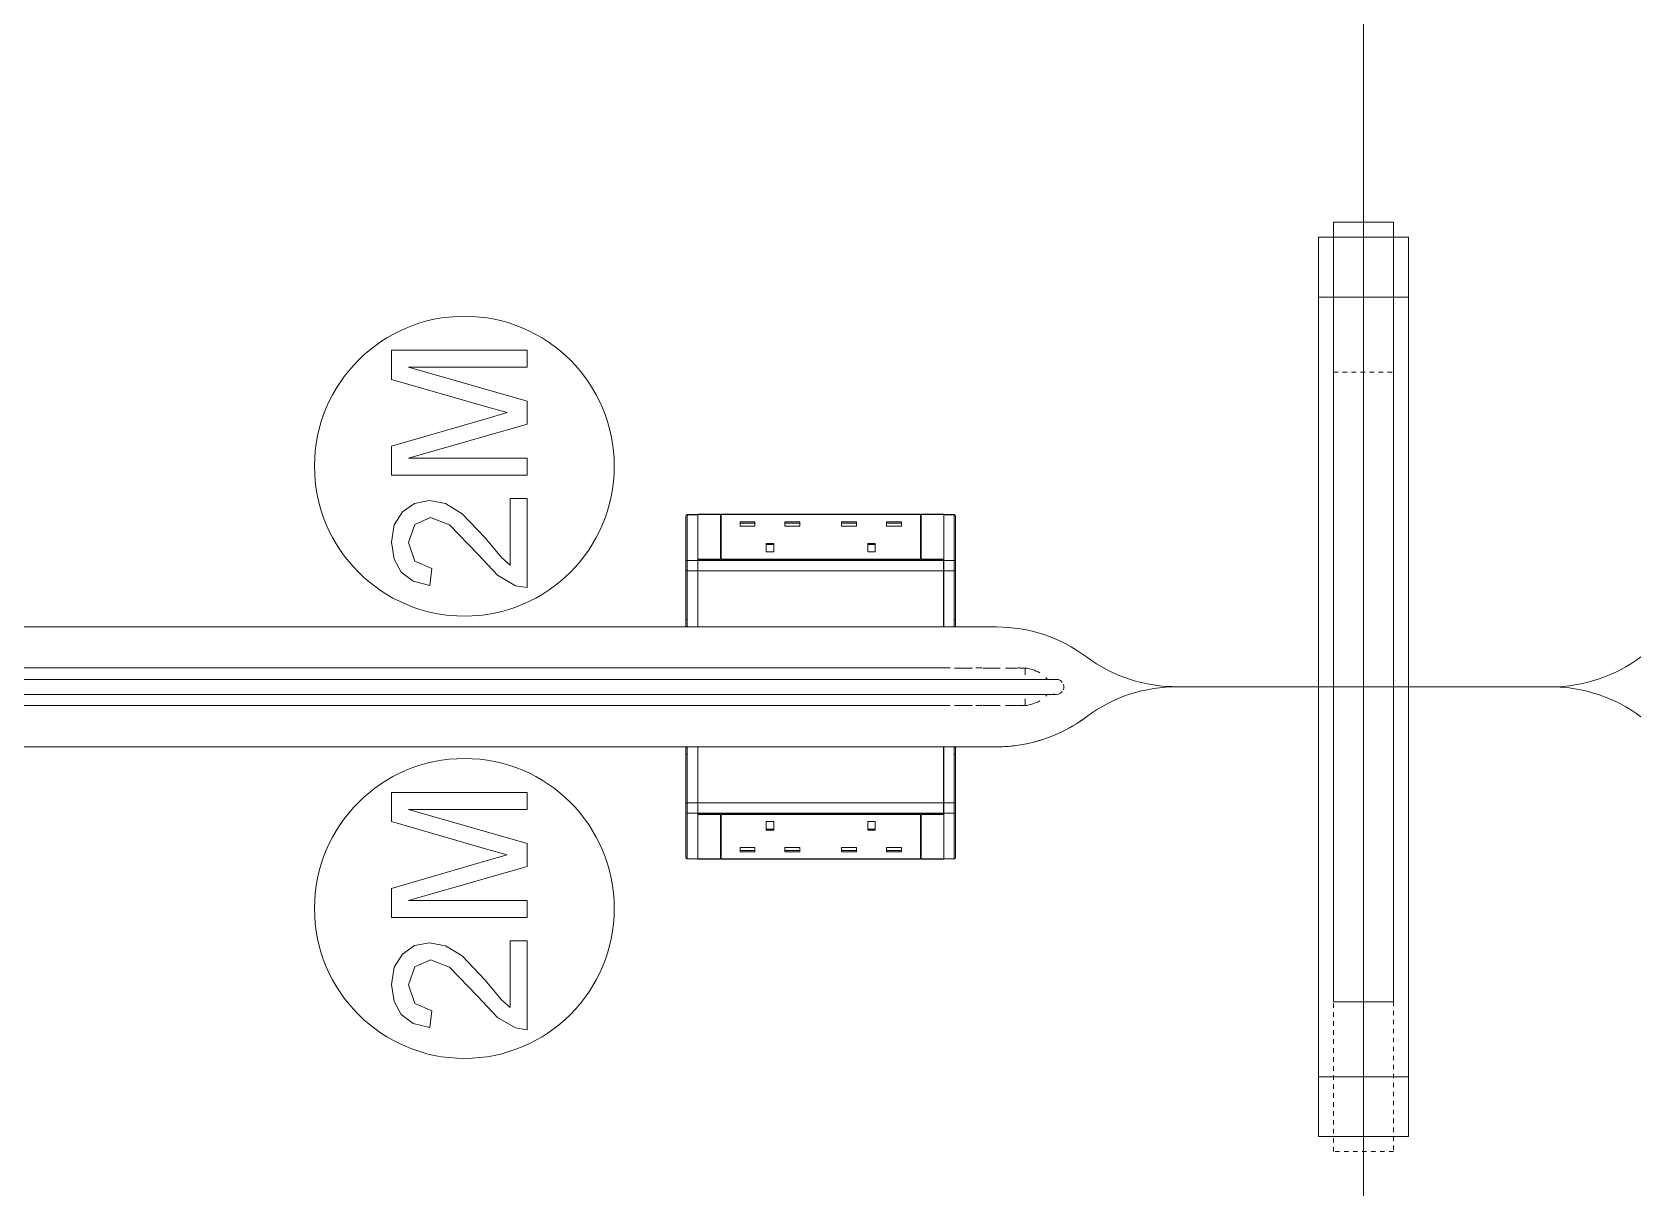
# Model space of a CAD drawing. Header units: millimetres. Extents: x 155927 to 317870, y -36033 to 97293.
# Drawn here: x 176672 to 177745, y 23994 to 24765 of the extents above; entities that cross this region are included whole.
import ezdxf

# ---------------------------------------------------------------- set-up
doc = ezdxf.new("R2010")
doc.units = ezdxf.units.MM
doc.header["$MEASUREMENT"] = 0
doc.linetypes.add('Dash', pattern=[6, 3, -3])
doc.layers.add('I-FURN', color=8, linetype='CONTINUOUS', lineweight=9)
doc.layers.add('I-FURN-HDLN', color=8, linetype='Dash', lineweight=9)

msp = doc.modelspace()

# ---------------------------------------------------------------- linework, layer by layer
at = {"layer": 'I-FURN'}
for p, q in [((177560.5, 24328), (177560.5, 25128)), ((177560.5, 25128), (177560.5, 24328)), ((177560.5, 25128), (177560.5, 24328)), ((177560.5, 24328), (177560.5, 25128)), ((177580.5, 24638), (177540.5, 24638)), ((177540.5, 24638), (177540.5, 24628)), ((177580.5, 24628), (177580.5, 24638)), ((177530.5, 24028), (177530.5, 24628)), ((177530.5, 24628), (177530.5, 24588)), ((177590.5, 24628), (177530.5, 24628)), ((177540.5, 24628), (177530.5, 24628)), ((177540.5, 24628), (177540.5, 24118)), ((177590.5, 24628), (177580.5, 24628)), ((177580.5, 24118), (177580.5, 24628)), ((177590.5, 24588), (177590.5, 24628)), ((177590.5, 24628), (177590.5, 24028)), ((177530.5, 24588), (177530.5, 24068)), ((177540.5, 24588), (177530.5, 24588)), ((177590.5, 24588), (177530.5, 24588)), ((177590.5, 24588), (177580.5, 24588)), ((177590.5, 24068), (177590.5, 24588)), ((177002.3, 24552.5), (176911.9, 24552.5)), ((176911.9, 24552.5), (176911.9, 24533.1)), ((177002.3, 24541.2), (177002.3, 24552.5)), ((177002.3, 24518.5), (176923.2, 24541.2)), ((176923.2, 24541.2), (177002.3, 24541.2)), ((176911.9, 24533.1), (176974.6, 24514.9)), ((177002.3, 24503.2), (177002.3, 24518.5)), ((176975.7, 24507.1), (176911.9, 24488.6)), ((176974.6, 24514.9), (176989, 24510.9)), ((176989, 24510.9), (176975.7, 24507.1)), ((176923.2, 24480.5), (177002.3, 24503.2)), ((176911.9, 24488.6), (176911.9, 24469.2)), ((177002.3, 24480.5), (176923.2, 24480.5)), ((177002.3, 24469.2), (177002.3, 24480.5)), ((176911.9, 24469.2), (177002.3, 24469.2)), ((176991, 24453.6), (176991, 24409.2)), ((177002.3, 24453.6), (176991, 24453.6)), ((177002.3, 24394.3), (177002.3, 24453.6)), ((176919.2, 24444.8), (176913.7, 24436)), ((176927.3, 24450.4), (176919.2, 24444.8)), ((176937.1, 24452.2), (176927.3, 24450.4)), ((176947.9, 24450.2), (176937.1, 24452.2)), ((176958.9, 24443.5), (176947.9, 24450.2)), ((176974.4, 24427.3), (176958.9, 24443.5)), ((177108.2, 24441.9), (177108.2, 24411.6)), ((177108.2, 24441.9), (177108.2, 24411.6)), ((177108.4, 24442.5), (177108.4, 24442.5)), ((177116.2, 24442.9), (177109.2, 24442.9)), ((177109.2, 24442.7), (177109.2, 24442.9)), ((177116.2, 24442.9), (177109.2, 24442.9)), ((177116.2, 24442.9), (177109.2, 24442.9)), ((177109.2, 24412.4), (177109.2, 24442.7)), ((177109.2, 24442.7), (177116.2, 24442.7)), ((177116.2, 24442.7), (177116.2, 24442.9)), ((177116.2, 24412.4), (177116.2, 24442.7)), ((177116.3, 24443.1), (177131.3, 24443.1)), ((177116.3, 24413.2), (177116.3, 24443.1)), ((177280.2, 24442.9), (177116.3, 24442.9)), ((177131.3, 24443.1), (177131.3, 24413.2)), ((177131.3, 24442.7), (177131.8, 24442.7)), ((177131.8, 24443.1), (177264.8, 24443.1)), ((177131.8, 24443.1), (177131.8, 24413.2)), ((177264.8, 24443.1), (177264.8, 24413.2)), ((177264.8, 24442.7), (177265.3, 24442.7)), ((177265.3, 24413.2), (177265.3, 24443.1)), ((177265.3, 24443.1), (177280.3, 24443.1)), ((177280.3, 24443.1), (177280.3, 24413.2)), ((177287.3, 24442.9), (177280.3, 24442.9)), ((177287.3, 24442.9), (177280.3, 24442.9)), ((177280.3, 24442.9), (177287.3, 24442.9)), ((177280.3, 24442.9), (177280.3, 24442.7)), ((177287.3, 24442.7), (177280.3, 24442.7)), ((177280.3, 24442.7), (177280.3, 24412.4)), ((177287.3, 24442.9), (177287.3, 24442.7)), ((177287.3, 24442.7), (177287.3, 24412.4)), ((177288.1, 24442.5), (177288.1, 24442.5)), ((177288.3, 24411.6), (177288.3, 24441.9)), ((177288.3, 24411.6), (177288.3, 24441.9)), ((176913.7, 24436), (176911.9, 24424.5)), ((176923.2, 24424.3), (176927.5, 24436.3)), ((176927.5, 24436.3), (176937.8, 24440.9)), ((176937.8, 24440.9), (176950.6, 24436)), ((176950.6, 24436), (176969.5, 24416.5)), ((177144.4, 24438), (177144.4, 24435.2)), ((177154.4, 24438), (177144.4, 24438)), ((177154.4, 24437.3), (177144.4, 24437.3)), ((177154.4, 24435.2), (177144.4, 24435.2)), ((177154.4, 24438), (177154.4, 24435.2)), ((177174.4, 24438), (177174.4, 24435.2)), ((177184.4, 24438), (177174.4, 24438)), ((177184.4, 24437.3), (177174.4, 24437.3)), ((177184.4, 24435.2), (177174.4, 24435.2)), ((177184.4, 24438), (177184.4, 24435.2)), ((177212.1, 24438), (177212.1, 24435.2)), ((177222.1, 24438), (177212.1, 24438)), ((177222.1, 24437.3), (177212.1, 24437.3)), ((177222.1, 24435.2), (177212.1, 24435.2)), ((177222.1, 24438), (177222.1, 24435.2)), ((177242.1, 24438), (177242.1, 24435.2)), ((177252.1, 24438), (177242.1, 24438)), ((177252.1, 24437.3), (177242.1, 24437.3)), ((177252.1, 24435.2), (177242.1, 24435.2)), ((177252.1, 24438), (177252.1, 24435.2)), ((176911.9, 24424.5), (176913.6, 24413.2)), ((176927.4, 24411.8), (176923.2, 24424.3)), ((176985.3, 24414.3), (176974.4, 24427.3)), ((177161.9, 24423.7), (177161.9, 24418)), ((177166.9, 24423.7), (177161.9, 24423.7)), ((177166.9, 24423), (177161.9, 24423)), ((177166.9, 24423.7), (177166.9, 24418)), ((177229.6, 24423.7), (177229.6, 24418)), ((177234.6, 24423.7), (177229.6, 24423.7)), ((177234.6, 24423), (177229.6, 24423)), ((177234.6, 24418), (177234.6, 24423.7)), ((176913.6, 24413.2), (176918.4, 24404.4)), ((176938.8, 24407), (176927.4, 24411.8)), ((176969.5, 24416.5), (176982.6, 24402.4)), ((176991, 24409.2), (176985.3, 24414.3)), ((177108.2, 24373), (177108.2, 24411.6)), ((177108.2, 24411.6), (177108.2, 24406.1)), ((177109.2, 24405.5), (177109.2, 24412.4)), ((177109.2, 24412.4), (177116.2, 24412.4)), ((177116.2, 24405.5), (177116.2, 24412.4)), ((177131.3, 24413.2), (177116.3, 24413.2)), ((177116.3, 24413.2), (177116.3, 24410.8)), ((177116.3, 24413), (177131.3, 24413)), ((177116.3, 24412.4), (177116.3, 24413)), ((177116.3, 24412.4), (177116.3, 24405.5)), ((177280.2, 24412.4), (177116.3, 24412.4)), ((177264.8, 24413.2), (177131.8, 24413.2)), ((177131.8, 24413), (177264.8, 24413)), ((177166.9, 24418), (177161.9, 24418)), ((177229.6, 24418), (177234.6, 24418)), ((177280.3, 24413.2), (177265.3, 24413.2)), ((177265.3, 24413), (177280.2, 24413)), ((177280.2, 24413), (177280.2, 24412.4)), ((177280.2, 24405.5), (177280.2, 24412.4)), ((177287.3, 24412.4), (177280.3, 24412.4)), ((177280.3, 24412.4), (177280.3, 24405.5)), ((177287.3, 24412.4), (177287.3, 24405.5)), ((177288.3, 24411.6), (177288.3, 24373)), ((177288.3, 24406.1), (177288.3, 24411.6)), ((176918.4, 24404.4), (176926.4, 24398.5)), ((176937.4, 24395.7), (176938.8, 24407)), ((176982.6, 24402.4), (176994.6, 24395.5)), ((177108.2, 24406.1), (177108.2, 24369)), ((177109.2, 24368), (177109.2, 24405.5)), ((177109.2, 24405.5), (177116.2, 24405.5)), ((177116.2, 24368), (177116.2, 24405.5)), ((177116.3, 24405.5), (177116.3, 24368)), ((177280.2, 24405.5), (177116.3, 24405.5)), ((177280.2, 24368), (177280.2, 24405.5)), ((177287.3, 24405.5), (177280.3, 24405.5)), ((177280.3, 24405.5), (177280.3, 24368)), ((177287.3, 24405.5), (177287.3, 24368)), ((177288.3, 24369), (177288.3, 24406.1)), ((176926.4, 24398.5), (176937.4, 24395.7)), ((176994.6, 24395.5), (177002.3, 24394.3)), ((176405.5, 24368), (177109.2, 24368)), ((177109.2, 24368), (176405.5, 24368)), ((177109.2, 24373), (177108.2, 24373)), ((177108.2, 24369), (177108.2, 24373)), ((177108.2, 24369), (177108.2, 24369)), ((177109.2, 24368), (177116.2, 24368)), ((177109.2, 24368), (177116.2, 24368)), ((177116.3, 24368), (177280.2, 24368)), ((177280.2, 24368), (177116.3, 24368)), ((177280.3, 24368), (177287.3, 24368)), ((177287.3, 24368), (177280.3, 24368)), ((177288.3, 24373), (177287.3, 24373)), ((177287.3, 24368), (177315.5, 24368)), ((177315.5, 24368), (177287.3, 24368)), ((177288.3, 24373), (177288.3, 24369)), ((176446.4, 24340.6), (177284.6, 24340.6)), ((177287.5, 24340.5), (177299.6, 24340.5)), ((177301.7, 24340.6), (177305.7, 24340.6)), ((177306.5, 24340.5), (177318, 24340.5)), ((177321.6, 24340.5), (177329.6, 24340.5)), ((177329.9, 24340.6), (177330.8, 24340.6)), ((177331.2, 24340.5), (177334.6, 24340.5)), ((177334.6, 24336), (177334.6, 24340.5)), ((177284.6, 24333), (176446.4, 24333)), ((177285.3, 24333), (177284.6, 24333)), ((177288.2, 24333), (177285.3, 24333)), ((177291, 24333), (177288.2, 24333)), ((177293.8, 24333), (177291, 24333)), ((177296.6, 24333), (177293.8, 24333)), ((177299.4, 24333), (177296.6, 24333)), ((177302.2, 24333), (177299.4, 24333)), ((177304.9, 24333), (177302.2, 24333)), ((177307.6, 24333), (177304.9, 24333)), ((177310.3, 24333), (177307.6, 24333)), ((177312.9, 24333), (177310.3, 24333)), ((177315.5, 24333), (177312.9, 24333)), ((177318, 24333), (177315.5, 24333)), ((177320.5, 24333), (177318, 24333)), ((177322.9, 24333), (177320.5, 24333)), ((177325.3, 24333), (177322.9, 24333)), ((177327.5, 24333), (177325.3, 24333)), ((177329.8, 24333), (177327.5, 24333)), ((177331.9, 24333), (177329.8, 24333)), ((177334, 24333), (177331.9, 24333)), ((177336, 24333), (177334, 24333)), ((177337.9, 24333), (177336, 24333)), ((177339.7, 24333), (177337.9, 24333)), ((177341.5, 24333), (177339.7, 24333)), ((177343.1, 24333), (177341.5, 24333)), ((177344.7, 24333), (177343.1, 24333)), ((177346.1, 24333), (177344.7, 24333)), ((177347.5, 24333), (177346.1, 24333)), ((177348.7, 24333), (177347.5, 24333)), ((177349.9, 24333), (177348.7, 24333)), ((177350.9, 24333), (177349.9, 24333)), ((177351.9, 24333), (177350.9, 24333)), ((177352.7, 24333), (177351.9, 24333)), ((177353.5, 24333), (177352.7, 24333)), ((177354.1, 24333), (177353.5, 24333)), ((177354.6, 24333), (177354.1, 24333)), ((177355, 24333), (177354.6, 24333)), ((177355.3, 24333), (177355, 24333)), ((177355.4, 24333), (177355.3, 24333)), ((177355.5, 24333), (177355.4, 24333)), ((177560.5, 24328), (177436.6, 24328)), ((177436.6, 24328), (177560.5, 24328)), ((177436.6, 24328), (177560.5, 24328)), ((177560.5, 24328), (177436.6, 24328)), ((177560.5, 23528), (177560.5, 24328)), ((177560.5, 24328), (177560.5, 23528)), ((177685.5, 24328), (177560.5, 24328)), ((177560.5, 24328), (177560.5, 23528)), ((177560.5, 23528), (177560.5, 24328)), ((177560.5, 24328), (177685.5, 24328)), ((177560.5, 24328), (177685.5, 24328)), ((177685.5, 24328), (177560.5, 24328)), ((176446.4, 24323), (177284.6, 24323)), ((177284.6, 24315.5), (176446.4, 24315.5)), ((177284.6, 24323), (177287.4, 24323)), ((177287.4, 24323), (177290.2, 24323)), ((177299.6, 24315.5), (177287.5, 24315.5)), ((177290.2, 24323), (177293.1, 24323)), ((177293.1, 24323), (177295.9, 24323)), ((177295.9, 24323), (177298.7, 24323)), ((177298.7, 24323), (177301.4, 24323)), ((177301.4, 24323), (177304.2, 24323)), ((177305.7, 24315.5), (177301.7, 24315.5)), ((177304.2, 24323), (177306.9, 24323)), ((177318, 24315.5), (177306.5, 24315.5)), ((177306.9, 24323), (177309.6, 24323)), ((177309.6, 24323), (177312.2, 24323)), ((177312.2, 24323), (177314.8, 24323)), ((177314.8, 24323), (177317.3, 24323)), ((177317.3, 24323), (177319.8, 24323)), ((177319.8, 24323), (177322.2, 24323)), ((177329.6, 24315.5), (177321.6, 24315.5)), ((177322.2, 24323), (177324.6, 24323)), ((177324.6, 24323), (177326.9, 24323)), ((177326.9, 24323), (177329.2, 24323)), ((177329.2, 24323), (177331.3, 24323)), ((177330.8, 24315.5), (177329.9, 24315.5)), ((177334.6, 24315.5), (177331.2, 24315.5)), ((177331.3, 24323), (177333.4, 24323)), ((177333.4, 24323), (177335.5, 24323)), ((177334.6, 24315.5), (177334.6, 24320.1)), ((177335.5, 24323), (177337.4, 24323)), ((177337.4, 24323), (177339.2, 24323)), ((177339.2, 24323), (177341, 24323)), ((177341, 24323), (177342.7, 24323)), ((177342.7, 24323), (177344.3, 24323)), ((177344.3, 24323), (177345.7, 24323)), ((177345.7, 24323), (177347.1, 24323)), ((177347.1, 24323), (177348.4, 24323)), ((177348.4, 24323), (177349.6, 24323)), ((177349.6, 24323), (177350.7, 24323)), ((177350.7, 24323), (177351.6, 24323)), ((177351.6, 24323), (177352.5, 24323)), ((177352.5, 24323), (177353.3, 24323)), ((177353.3, 24323), (177353.9, 24323)), ((177353.9, 24323), (177354.5, 24323)), ((177354.5, 24323), (177354.9, 24323)), ((177354.9, 24323), (177355.2, 24323)), ((177355.2, 24323), (177355.4, 24323)), ((177355.4, 24323), (177355.5, 24323)), ((177355.5, 24323), (177355.5, 24323)), ((177357.1, 24297.1), (177357.1, 24297.1)), ((177109.2, 24288), (176405.5, 24288)), ((176405.5, 24288), (177109.2, 24288)), ((177108.2, 24283), (177108.2, 24287)), ((177108.2, 24287), (177108.2, 24250)), ((177108.2, 24283), (177109.2, 24283)), ((177108.2, 24244.5), (177108.2, 24283)), ((177116.2, 24288), (177109.2, 24288)), ((177109.2, 24250.6), (177109.2, 24288)), ((177109.2, 24288), (177116.2, 24288)), ((177116.2, 24250.6), (177116.2, 24288)), ((177280.2, 24288), (177116.3, 24288)), ((177116.3, 24288), (177280.2, 24288)), ((177116.3, 24288), (177116.3, 24250.6)), ((177280.2, 24250.6), (177280.2, 24288)), ((177287.3, 24288), (177280.3, 24288)), ((177287.3, 24288), (177280.3, 24288)), ((177280.3, 24288), (177280.3, 24250.6)), ((177315.5, 24288), (177287.3, 24288)), ((177287.3, 24288), (177315.5, 24288)), ((177287.3, 24288), (177287.3, 24250.6)), ((177287.3, 24283), (177288.3, 24283)), ((177288.3, 24287), (177288.3, 24287)), ((177288.3, 24250), (177288.3, 24287)), ((177288.3, 24287), (177288.3, 24283)), ((177288.3, 24283), (177288.3, 24244.5)), ((177002.3, 24257.5), (176911.9, 24257.5)), ((176911.9, 24257.5), (176911.9, 24238.1)), ((177002.3, 24246.2), (177002.3, 24257.5)), ((177108.2, 24250), (177108.2, 24244.5)), ((177109.2, 24243.7), (177109.2, 24250.6)), ((177109.2, 24250.6), (177116.2, 24250.6)), ((177116.2, 24243.7), (177116.2, 24250.6)), ((177116.3, 24250.6), (177280.2, 24250.6)), ((177116.3, 24250.6), (177116.3, 24243.7)), ((177280.2, 24243.7), (177280.2, 24250.6)), ((177287.3, 24250.6), (177280.3, 24250.6)), ((177280.3, 24250.6), (177280.3, 24243.7)), ((177287.3, 24250.6), (177287.3, 24243.7)), ((177288.3, 24244.5), (177288.3, 24250)), ((176911.9, 24238.1), (176974.6, 24219.9)), ((177002.3, 24223.5), (176923.2, 24246.2)), ((176923.2, 24246.2), (177002.3, 24246.2)), ((177108.2, 24244.5), (177108.2, 24214.2)), ((177108.2, 24244.5), (177108.2, 24214.2)), ((177109.2, 24213.4), (177109.2, 24243.7)), ((177109.2, 24243.7), (177116.2, 24243.7)), ((177116.2, 24213.4), (177116.2, 24243.7)), ((177116.3, 24243.7), (177280.2, 24243.7)), ((177116.3, 24243), (177116.3, 24243.7)), ((177131.3, 24243), (177116.3, 24243)), ((177116.3, 24242.8), (177131.3, 24242.8)), ((177116.3, 24213), (177116.3, 24242.8)), ((177131.3, 24242.8), (177131.3, 24213)), ((177264.8, 24243), (177131.8, 24243)), ((177131.8, 24242.8), (177264.8, 24242.8)), ((177131.8, 24213), (177131.8, 24242.8)), ((177166.9, 24238.1), (177161.9, 24238.1)), ((177161.9, 24238.1), (177161.9, 24232.4)), ((177166.9, 24232.4), (177166.9, 24238.1)), ((177229.6, 24232.4), (177229.6, 24238.1)), ((177229.6, 24238.1), (177234.6, 24238.1)), ((177234.6, 24232.4), (177234.6, 24238.1)), ((177264.8, 24213), (177264.8, 24242.8)), ((177280.2, 24243), (177265.3, 24243)), ((177265.3, 24242.8), (177280.3, 24242.8)), ((177265.3, 24213), (177265.3, 24242.8)), ((177280.2, 24243.7), (177280.2, 24243)), ((177280.3, 24242.8), (177280.3, 24245.3)), ((177287.3, 24243.7), (177280.3, 24243.7)), ((177280.3, 24243.7), (177280.3, 24213.4)), ((177280.3, 24242.8), (177280.3, 24213)), ((177287.3, 24243.7), (177287.3, 24213.4)), ((177288.3, 24214.2), (177288.3, 24244.5)), ((177288.3, 24214.2), (177288.3, 24244.5)), ((177161.9, 24233.1), (177166.9, 24233.1)), ((177161.9, 24232.4), (177166.9, 24232.4)), ((177229.6, 24233.1), (177234.6, 24233.1)), ((177229.6, 24232.4), (177234.6, 24232.4)), ((176974.6, 24219.9), (176989, 24215.9)), ((177002.3, 24208.2), (177002.3, 24223.5)), ((177144.4, 24218), (177144.4, 24220.9)), ((177144.4, 24220.9), (177154.4, 24220.9)), ((177144.4, 24218.8), (177154.4, 24218.8)), ((177144.4, 24218), (177154.4, 24218)), ((177154.4, 24218), (177154.4, 24220.9)), ((177174.4, 24218), (177174.4, 24220.9)), ((177174.4, 24220.9), (177184.4, 24220.9)), ((177174.4, 24218.8), (177184.4, 24218.8)), ((177174.4, 24218), (177184.4, 24218)), ((177184.4, 24218), (177184.4, 24220.9)), ((177212.1, 24218), (177212.1, 24220.9)), ((177212.1, 24220.9), (177222.1, 24220.9)), ((177212.1, 24218.8), (177222.1, 24218.8)), ((177212.1, 24218), (177222.1, 24218)), ((177222.1, 24218), (177222.1, 24220.9)), ((177242.1, 24218), (177242.1, 24220.9)), ((177242.1, 24220.9), (177252.1, 24220.9)), ((177242.1, 24218.8), (177252.1, 24218.8)), ((177242.1, 24218), (177252.1, 24218)), ((177252.1, 24218), (177252.1, 24220.9)), ((176975.7, 24212.1), (176911.9, 24193.6)), ((176923.2, 24185.5), (177002.3, 24208.2)), ((176989, 24215.9), (176975.7, 24212.1)), ((177108.5, 24213.5), (177108.4, 24213.6)), ((177109.2, 24213.2), (177109.2, 24213.4)), ((177109.2, 24213.4), (177116.2, 24213.4)), ((177109.2, 24213.2), (177116.2, 24213.2)), ((177109.2, 24213.2), (177116.2, 24213.2)), ((177116.2, 24213.2), (177109.2, 24213.2)), ((177116.2, 24213.2), (177116.2, 24213.4)), ((177116.3, 24213.2), (177280.2, 24213.2)), ((177131.3, 24213), (177116.3, 24213)), ((177131.8, 24213.4), (177131.3, 24213.4)), ((177264.8, 24213), (177131.8, 24213)), ((177265.3, 24213.4), (177264.8, 24213.4)), ((177280.3, 24213), (177265.3, 24213)), ((177287.3, 24213.4), (177280.3, 24213.4)), ((177280.3, 24213.4), (177280.3, 24213.2)), ((177280.3, 24213.2), (177287.3, 24213.2)), ((177280.3, 24213.2), (177287.3, 24213.2)), ((177280.3, 24213.2), (177287.3, 24213.2)), ((177287.3, 24213.4), (177287.3, 24213.2)), ((177288.1, 24213.6), (177288.1, 24213.5)), ((176911.9, 24193.6), (176911.9, 24174.2)), ((177002.3, 24185.5), (176923.2, 24185.5)), ((177002.3, 24174.2), (177002.3, 24185.5)), ((176911.9, 24174.2), (177002.3, 24174.2)), ((176927.3, 24155.4), (176919.2, 24149.8)), ((176937.1, 24157.2), (176927.3, 24155.4)), ((176947.9, 24155.2), (176937.1, 24157.2)), ((176958.9, 24148.5), (176947.9, 24155.2)), ((176991, 24158.6), (176991, 24114.2)), ((177002.3, 24158.6), (176991, 24158.6)), ((177002.3, 24099.3), (177002.3, 24158.6)), ((176919.2, 24149.8), (176913.7, 24141)), ((176923.2, 24129.3), (176927.5, 24141.3)), ((176927.5, 24141.3), (176937.8, 24145.9)), ((176937.8, 24145.9), (176950.6, 24141)), ((176974.4, 24132.3), (176958.9, 24148.5)), ((176913.7, 24141), (176911.9, 24129.5)), ((176950.6, 24141), (176969.5, 24121.5)), ((176985.3, 24119.3), (176974.4, 24132.3)), ((176911.9, 24129.5), (176913.6, 24118.2)), ((176927.4, 24116.8), (176923.2, 24129.3)), ((176969.5, 24121.5), (176982.6, 24107.4)), ((176913.6, 24118.2), (176918.4, 24109.4)), ((176918.4, 24109.4), (176926.4, 24103.5)), ((176938.8, 24112), (176927.4, 24116.8)), ((176937.4, 24100.7), (176938.8, 24112)), ((176991, 24114.2), (176985.3, 24119.3)), ((177540.5, 24118), (177580.5, 24118)), ((176926.4, 24103.5), (176937.4, 24100.7)), ((176982.6, 24107.4), (176994.6, 24100.5)), ((176994.6, 24100.5), (177002.3, 24099.3)), ((177530.5, 24068), (177530.5, 24028)), ((177590.5, 24068), (177530.5, 24068)), ((177590.5, 24068), (177530.5, 24068)), ((177590.5, 24028), (177590.5, 24068)), ((177530.5, 24028), (177590.5, 24028)), ((177590.5, 24028), (177530.5, 24028))]:
    msp.add_line(p, q, dxfattribs=at)
at = {"layer": 'I-FURN', "flags": 128}
for points in [[(177108.7, 24442.7), (177108.7, 24442.7), (177108.8, 24442.8), (177108.8, 24442.8), (177108.8, 24442.8), (177108.9, 24442.8), (177108.9, 24442.8), (177108.9, 24442.8), (177109, 24442.8), (177109, 24442.9), (177109.1, 24442.9), (177109.1, 24442.9), (177109.1, 24442.9), (177109.2, 24442.9), (177109.2, 24442.9)], [(177287.3, 24442.9), (177287.4, 24442.9), (177287.4, 24442.9), (177287.4, 24442.9), (177287.5, 24442.9), (177287.5, 24442.8), (177287.6, 24442.8), (177287.6, 24442.8), (177287.6, 24442.8), (177287.7, 24442.8), (177287.7, 24442.8), (177287.7, 24442.8), (177287.8, 24442.8), (177287.8, 24442.7)], [(177108.2, 24411.6), (177108.2, 24411.5), (177108.2, 24411.4), (177108.2, 24411.3), (177108.2, 24411.2), (177108.2, 24411.1), (177108.2, 24410.9), (177108.2, 24410.8), (177108.2, 24410.7), (177108.2, 24410.6), (177108.2, 24410.4), (177108.2, 24410.3), (177108.2, 24410.2), (177108.2, 24410), (177108.2, 24409.9), (177108.2, 24409.7), (177108.2, 24409.6), (177108.2, 24409.4), (177108.2, 24409.3), (177108.2, 24409.1), (177108.2, 24408.9), (177108.2, 24408.8), (177108.2, 24408.6), (177108.2, 24408.5), (177108.2, 24408.3), (177108.2, 24408.1), (177108.2, 24408), (177108.2, 24407.8), (177108.2, 24407.7), (177108.2, 24407.5), (177108.2, 24407.4), (177108.2, 24407.2), (177108.2, 24407.1), (177108.2, 24406.9), (177108.2, 24406.8), (177108.2, 24406.6), (177108.2, 24406.5), (177108.2, 24406.3), (177108.2, 24406.2), (177108.2, 24406.1)], [(177288.3, 24406.1), (177288.3, 24406.2), (177288.3, 24406.3), (177288.3, 24406.5), (177288.3, 24406.6), (177288.3, 24406.8), (177288.3, 24406.9), (177288.3, 24407.1), (177288.3, 24407.2), (177288.3, 24407.4), (177288.3, 24407.5), (177288.3, 24407.7), (177288.3, 24407.8), (177288.3, 24408), (177288.3, 24408.1), (177288.3, 24408.3), (177288.3, 24408.5), (177288.3, 24408.6), (177288.3, 24408.8), (177288.3, 24408.9), (177288.3, 24409.1), (177288.3, 24409.3), (177288.3, 24409.4), (177288.3, 24409.6), (177288.3, 24409.7), (177288.3, 24409.9), (177288.3, 24410), (177288.3, 24410.2), (177288.3, 24410.3), (177288.3, 24410.4), (177288.3, 24410.6), (177288.3, 24410.7), (177288.3, 24410.8), (177288.3, 24410.9), (177288.3, 24411.1), (177288.3, 24411.2), (177288.3, 24411.3), (177288.3, 24411.4), (177288.3, 24411.5), (177288.3, 24411.6)], [(177108.2, 24406.1), (177108.2, 24403.3), (177108.2, 24400.6), (177108.2, 24398), (177108.2, 24395.4), (177108.2, 24393), (177108.2, 24390.7), (177108.2, 24388.4), (177108.2, 24386.3), (177108.2, 24384.3), (177108.2, 24382.4), (177108.2, 24380.6), (177108.2, 24378.9), (177108.2, 24377.4), (177108.2, 24376), (177108.2, 24374.7), (177108.2, 24373.5), (177108.2, 24372.5), (177108.2, 24371.5), (177108.2, 24370.8), (177108.2, 24370.1), (177108.2, 24369.6), (177108.2, 24369.2), (177108.2, 24369)], [(177288.3, 24369), (177288.3, 24369.3), (177288.3, 24369.7), (177288.3, 24370.3), (177288.3, 24371), (177288.3, 24371.8), (177288.3, 24372.7), (177288.3, 24373.8), (177288.3, 24375), (177288.3, 24376.3), (177288.3, 24377.8), (177288.3, 24379.4), (177288.3, 24381.1), (177288.3, 24382.9), (177288.3, 24384.8), (177288.3, 24386.9), (177288.3, 24389), (177288.3, 24391.3), (177288.3, 24393.6), (177288.3, 24396.1), (177288.3, 24398.6), (177288.3, 24401.3), (177288.3, 24404), (177288.3, 24406.1)], [(177108.2, 24369), (177108.2, 24369), (177108.2, 24369), (177108.2, 24369), (177108.2, 24369.1), (177108.2, 24369.1), (177108.2, 24369.1), (177108.2, 24369.2), (177108.2, 24369.2), (177108.2, 24369.3), (177108.2, 24369.3), (177108.2, 24369.4), (177108.2, 24369.5), (177108.2, 24369.5), (177108.2, 24369.6), (177108.2, 24369.7), (177108.2, 24369.8), (177108.2, 24369.9), (177108.2, 24370), (177108.2, 24370.1), (177108.2, 24370.2), (177108.2, 24370.3), (177108.2, 24370.5), (177108.2, 24370.6), (177108.2, 24370.7), (177108.2, 24370.9), (177108.2, 24371), (177108.2, 24371.1), (177108.2, 24371.3), (177108.2, 24371.4), (177108.2, 24371.6), (177108.2, 24371.7), (177108.2, 24371.9), (177108.2, 24372), (177108.2, 24372.2), (177108.2, 24372.3), (177108.2, 24372.5), (177108.2, 24372.7), (177108.2, 24372.8), (177108.2, 24373), (177108.2, 24373)], [(177109.2, 24368), (177109.2, 24368), (177109.1, 24368), (177109.1, 24368), (177109, 24368), (177109, 24368), (177109, 24368), (177108.9, 24368.1), (177108.9, 24368.1), (177108.8, 24368.1), (177108.8, 24368.1), (177108.8, 24368.1), (177108.7, 24368.1), (177108.7, 24368.2), (177108.7, 24368.2), (177108.6, 24368.2), (177108.6, 24368.2), (177108.6, 24368.2), (177108.5, 24368.3), (177108.5, 24368.3), (177108.5, 24368.3), (177108.5, 24368.4), (177108.4, 24368.4), (177108.4, 24368.4), (177108.4, 24368.4), (177108.4, 24368.5), (177108.3, 24368.5), (177108.3, 24368.5), (177108.3, 24368.6), (177108.3, 24368.6), (177108.3, 24368.7), (177108.2, 24368.7), (177108.2, 24368.7), (177108.2, 24368.8), (177108.2, 24368.8), (177108.2, 24368.8), (177108.2, 24368.9), (177108.2, 24368.9), (177108.2, 24369), (177108.2, 24369), (177108.2, 24369)], [(177288.3, 24369), (177288.3, 24369), (177288.3, 24368.9), (177288.3, 24368.9), (177288.3, 24368.9), (177288.3, 24368.8), (177288.3, 24368.8), (177288.3, 24368.7), (177288.3, 24368.7), (177288.3, 24368.7), (177288.2, 24368.6), (177288.2, 24368.6), (177288.2, 24368.6), (177288.2, 24368.5), (177288.2, 24368.5), (177288.1, 24368.5), (177288.1, 24368.4), (177288.1, 24368.4), (177288.1, 24368.4), (177288, 24368.3), (177288, 24368.3), (177288, 24368.3), (177288, 24368.2), (177287.9, 24368.2), (177287.9, 24368.2), (177287.9, 24368.2), (177287.8, 24368.2), (177287.8, 24368.1), (177287.8, 24368.1), (177287.7, 24368.1), (177287.7, 24368.1), (177287.6, 24368.1), (177287.6, 24368.1), (177287.6, 24368), (177287.5, 24368), (177287.5, 24368), (177287.4, 24368), (177287.4, 24368), (177287.4, 24368), (177287.3, 24368), (177287.3, 24368)], [(177288.3, 24373), (177288.3, 24372.9), (177288.3, 24372.7), (177288.3, 24372.5), (177288.3, 24372.4), (177288.3, 24372.2), (177288.3, 24372.1), (177288.3, 24371.9), (177288.3, 24371.8), (177288.3, 24371.6), (177288.3, 24371.5), (177288.3, 24371.3), (177288.3, 24371.2), (177288.3, 24371), (177288.3, 24370.9), (177288.3, 24370.8), (177288.3, 24370.6), (177288.3, 24370.5), (177288.3, 24370.4), (177288.3, 24370.3), (177288.3, 24370.1), (177288.3, 24370), (177288.3, 24369.9), (177288.3, 24369.8), (177288.3, 24369.7), (177288.3, 24369.7), (177288.3, 24369.6), (177288.3, 24369.5), (177288.3, 24369.4), (177288.3, 24369.4), (177288.3, 24369.3), (177288.3, 24369.2), (177288.3, 24369.2), (177288.3, 24369.1), (177288.3, 24369.1), (177288.3, 24369.1), (177288.3, 24369.1), (177288.3, 24369), (177288.3, 24369), (177288.3, 24369)], [(177288.3, 24369), (177288.3, 24369), (177288.3, 24369)], [(177108.2, 24287), (177108.2, 24287.1), (177108.2, 24287.1), (177108.2, 24287.2), (177108.2, 24287.2), (177108.2, 24287.2), (177108.2, 24287.3), (177108.2, 24287.3), (177108.2, 24287.4), (177108.3, 24287.4), (177108.3, 24287.4), (177108.3, 24287.5), (177108.3, 24287.5), (177108.3, 24287.5), (177108.3, 24287.6), (177108.4, 24287.6), (177108.4, 24287.6), (177108.4, 24287.7), (177108.4, 24287.7), (177108.5, 24287.7), (177108.5, 24287.8), (177108.5, 24287.8), (177108.6, 24287.8), (177108.6, 24287.8), (177108.6, 24287.9), (177108.7, 24287.9), (177108.7, 24287.9), (177108.7, 24287.9), (177108.8, 24287.9), (177108.8, 24288), (177108.8, 24288), (177108.9, 24288), (177108.9, 24288), (177108.9, 24288), (177109, 24288), (177109, 24288), (177109.1, 24288), (177109.1, 24288), (177109.1, 24288), (177109.2, 24288), (177109.2, 24288)], [(177108.2, 24283), (177108.2, 24283.2), (177108.2, 24283.4), (177108.2, 24283.5), (177108.2, 24283.7), (177108.2, 24283.8), (177108.2, 24284), (177108.2, 24284.1), (177108.2, 24284.3), (177108.2, 24284.4), (177108.2, 24284.6), (177108.2, 24284.7), (177108.2, 24284.9), (177108.2, 24285), (177108.2, 24285.2), (177108.2, 24285.3), (177108.2, 24285.4), (177108.2, 24285.6), (177108.2, 24285.7), (177108.2, 24285.8), (177108.2, 24285.9), (177108.2, 24286), (177108.2, 24286.1), (177108.2, 24286.2), (177108.2, 24286.3), (177108.2, 24286.4), (177108.2, 24286.5), (177108.2, 24286.6), (177108.2, 24286.6), (177108.2, 24286.7), (177108.2, 24286.8), (177108.2, 24286.8), (177108.2, 24286.9), (177108.2, 24286.9), (177108.2, 24286.9), (177108.2, 24287), (177108.2, 24287), (177108.2, 24287), (177108.2, 24287), (177108.2, 24287)], [(177108.2, 24287), (177108.2, 24287), (177108.2, 24287)], [(177108.2, 24287), (177108.2, 24286.8), (177108.2, 24286.3), (177108.2, 24285.8), (177108.2, 24285.1), (177108.2, 24284.3), (177108.2, 24283.3), (177108.2, 24282.3), (177108.2, 24281.1), (177108.2, 24279.7), (177108.2, 24278.3), (177108.2, 24276.7), (177108.2, 24275), (177108.2, 24273.2), (177108.2, 24271.2), (177108.2, 24269.2), (177108.2, 24267), (177108.2, 24264.8), (177108.2, 24262.4), (177108.2, 24260), (177108.2, 24257.4), (177108.2, 24254.8), (177108.2, 24252.1), (177108.2, 24250)], [(177287.3, 24288), (177287.4, 24288), (177287.4, 24288), (177287.4, 24288), (177287.5, 24288), (177287.5, 24288), (177287.6, 24288), (177287.6, 24288), (177287.6, 24288), (177287.7, 24288), (177287.7, 24288), (177287.7, 24287.9), (177287.8, 24287.9), (177287.8, 24287.9), (177287.8, 24287.9), (177287.9, 24287.9), (177287.9, 24287.8), (177287.9, 24287.8), (177288, 24287.8), (177288, 24287.8), (177288, 24287.7), (177288.1, 24287.7), (177288.1, 24287.7), (177288.1, 24287.6), (177288.1, 24287.6), (177288.2, 24287.6), (177288.2, 24287.5), (177288.2, 24287.5), (177288.2, 24287.5), (177288.2, 24287.4), (177288.2, 24287.4), (177288.3, 24287.4), (177288.3, 24287.3), (177288.3, 24287.3), (177288.3, 24287.2), (177288.3, 24287.2), (177288.3, 24287.2), (177288.3, 24287.1), (177288.3, 24287.1), (177288.3, 24287), (177288.3, 24287)], [(177288.3, 24250), (177288.3, 24252.8), (177288.3, 24255.5), (177288.3, 24258.1), (177288.3, 24260.6), (177288.3, 24263), (177288.3, 24265.4), (177288.3, 24267.6), (177288.3, 24269.7), (177288.3, 24271.7), (177288.3, 24273.7), (177288.3, 24275.4), (177288.3, 24277.1), (177288.3, 24278.7), (177288.3, 24280.1), (177288.3, 24281.4), (177288.3, 24282.6), (177288.3, 24283.6), (177288.3, 24284.5), (177288.3, 24285.3), (177288.3, 24285.9), (177288.3, 24286.5), (177288.3, 24286.8), (177288.3, 24287)], [(177288.3, 24287), (177288.3, 24287), (177288.3, 24287), (177288.3, 24287), (177288.3, 24287), (177288.3, 24287), (177288.3, 24286.9), (177288.3, 24286.9), (177288.3, 24286.8), (177288.3, 24286.8), (177288.3, 24286.7), (177288.3, 24286.7), (177288.3, 24286.6), (177288.3, 24286.5), (177288.3, 24286.4), (177288.3, 24286.3), (177288.3, 24286.2), (177288.3, 24286.1), (177288.3, 24286), (177288.3, 24285.9), (177288.3, 24285.8), (177288.3, 24285.7), (177288.3, 24285.6), (177288.3, 24285.5), (177288.3, 24285.3), (177288.3, 24285.2), (177288.3, 24285.1), (177288.3, 24284.9), (177288.3, 24284.8), (177288.3, 24284.6), (177288.3, 24284.5), (177288.3, 24284.3), (177288.3, 24284.2), (177288.3, 24284), (177288.3, 24283.9), (177288.3, 24283.7), (177288.3, 24283.6), (177288.3, 24283.4), (177288.3, 24283.2), (177288.3, 24283.1), (177288.3, 24283)], [(177108.2, 24250), (177108.2, 24249.9), (177108.2, 24249.7), (177108.2, 24249.6), (177108.2, 24249.5), (177108.2, 24249.3), (177108.2, 24249.2), (177108.2, 24249), (177108.2, 24248.9), (177108.2, 24248.7), (177108.2, 24248.5), (177108.2, 24248.4), (177108.2, 24248.2), (177108.2, 24248.1), (177108.2, 24247.9), (177108.2, 24247.7), (177108.2, 24247.6), (177108.2, 24247.4), (177108.2, 24247.3), (177108.2, 24247.1), (177108.2, 24247), (177108.2, 24246.8), (177108.2, 24246.6), (177108.2, 24246.5), (177108.2, 24246.3), (177108.2, 24246.2), (177108.2, 24246), (177108.2, 24245.9), (177108.2, 24245.8), (177108.2, 24245.6), (177108.2, 24245.5), (177108.2, 24245.4), (177108.2, 24245.2), (177108.2, 24245.1), (177108.2, 24245), (177108.2, 24244.9), (177108.2, 24244.8), (177108.2, 24244.7), (177108.2, 24244.6), (177108.2, 24244.5)], [(177288.3, 24244.5), (177288.3, 24244.6), (177288.3, 24244.7), (177288.3, 24244.8), (177288.3, 24244.9), (177288.3, 24245), (177288.3, 24245.1), (177288.3, 24245.2), (177288.3, 24245.4), (177288.3, 24245.5), (177288.3, 24245.6), (177288.3, 24245.8), (177288.3, 24245.9), (177288.3, 24246), (177288.3, 24246.2), (177288.3, 24246.3), (177288.3, 24246.5), (177288.3, 24246.6), (177288.3, 24246.8), (177288.3, 24247), (177288.3, 24247.1), (177288.3, 24247.3), (177288.3, 24247.4), (177288.3, 24247.6), (177288.3, 24247.7), (177288.3, 24247.9), (177288.3, 24248.1), (177288.3, 24248.2), (177288.3, 24248.4), (177288.3, 24248.5), (177288.3, 24248.7), (177288.3, 24248.9), (177288.3, 24249), (177288.3, 24249.2), (177288.3, 24249.3), (177288.3, 24249.5), (177288.3, 24249.6), (177288.3, 24249.7), (177288.3, 24249.9), (177288.3, 24250)], [(177109.2, 24213.2), (177109.2, 24213.2), (177109.1, 24213.2), (177109.1, 24213.2), (177109, 24213.2), (177109, 24213.2), (177109, 24213.2), (177108.9, 24213.2), (177108.9, 24213.2), (177108.8, 24213.3), (177108.8, 24213.3), (177108.8, 24213.3), (177108.7, 24213.3), (177108.7, 24213.3)], [(177287.8, 24213.3), (177287.8, 24213.3), (177287.8, 24213.3), (177287.7, 24213.3), (177287.7, 24213.3), (177287.6, 24213.2), (177287.6, 24213.2), (177287.6, 24213.2), (177287.5, 24213.2), (177287.5, 24213.2), (177287.4, 24213.2), (177287.4, 24213.2), (177287.4, 24213.2), (177287.3, 24213.2), (177287.3, 24213.2)]]:
    msp.add_lwpolyline(points, dxfattribs=at)
at = {"layer": 'I-FURN'}
for centre, radius, start, end in [((176960.5, 24475.2), 100, 90, 270), ((176960.5, 24475.2), 100, 270, 90), ((177315.5, 24268), 100, 53.1301, 90), ((177315.5, 24268), 100, 53.1301, 90), ((177435.5, 24428.1), 100, 233.1301, 270.6256), ((177435.5, 24428.1), 100, 233.1301, 270.6256), ((177685.5, 24428), 100, 270, 306.8699), ((177685.5, 24428), 100, 270, 306.8699), ((177332.3, 24317.1), 23.6, 59.1436, 84.3336), ((177342.6, 24328), 8.51, 35.5405, 46.5486), ((177355.5, 24328), 5, 37.2751, 111.8252), ((177355.5, 24328), 5, 248.1748, 322.7249), ((177355.5, 24328), 5, 337.635, 22.365), ((177435.5, 24228), 100, 89.3744, 126.8699), ((177435.5, 24228), 100, 89.3744, 126.8699), ((177685.5, 24228), 100, 53.1301, 90), ((177685.5, 24228), 100, 53.1301, 90), ((177332.3, 24339), 23.6, 275.6664, 300.8564), ((177342.6, 24328), 8.51, 313.4514, 324.4595), ((177315.5, 24388), 100, 270, 306.8699), ((177315.5, 24388), 100, 294.5799, 306.8699), ((177315.5, 24388), 100, 270, 294.5606), ((176960.5, 24180.2), 100, 90, 270), ((176960.5, 24180.2), 100, 270, 90)]:
    msp.add_arc(centre, radius, start, end, dxfattribs=at)
for centre, major_axis, ratio, start_param, end_param in [((177109.2, 24441.9), (-1, 0), 0.819152, 4.712389, 6.283185), ((177287.3, 24441.9), (1, 0), 0.819152, 0, 1.570796), ((177109.2, 24411.6), (-1, 0), 0.819152, 4.712389, 6.283185), ((177287.3, 24411.6), (-1, 0), 0.819152, 3.141593, 4.712389), ((177109.2, 24406.1), (-1, 0), 0.56467, 0, 1.570796), ((177287.3, 24406.1), (-1, 0), 0.56467, 1.570796, 3.141593), ((177109.2, 24369), (-1, 0), 0.998113, 0, 1.570796), ((177287.3, 24369), (-1, 0), 0.998113, 1.570796, 3.141593), ((177109.2, 24287), (1, 0), 0.998113, 1.570796, 3.141593), ((177287.3, 24287), (1, 0), 0.998113, 0, 1.570796), ((177109.2, 24250), (1, 0), 0.56467, 1.570796, 3.141593), ((177287.3, 24250), (1, 0), 0.56467, 0, 1.570796), ((177109.2, 24244.5), (1, 0), 0.819152, 3.141593, 4.712389), ((177287.3, 24244.5), (1, 0), 0.819152, 4.712389, 6.283185), ((177109.2, 24214.2), (-1, 0), 0.819152, 0, 1.570796), ((177287.3, 24214.2), (1, 0), 0.819152, 4.712389, 6.283185)]:
    msp.add_ellipse(centre, major_axis=major_axis, ratio=ratio, start_param=start_param, end_param=end_param, dxfattribs=at)
at = {"layer": 'I-FURN-HDLN'}
for p, q in [((177540.5, 24538), (177580.5, 24538)), ((177540.5, 24018), (177540.5, 24538)), ((177580.5, 24538), (177580.5, 24018)), ((177580.5, 24018), (177540.5, 24018))]:
    msp.add_line(p, q, dxfattribs=at)

doc.saveas('drawing.dxf')
